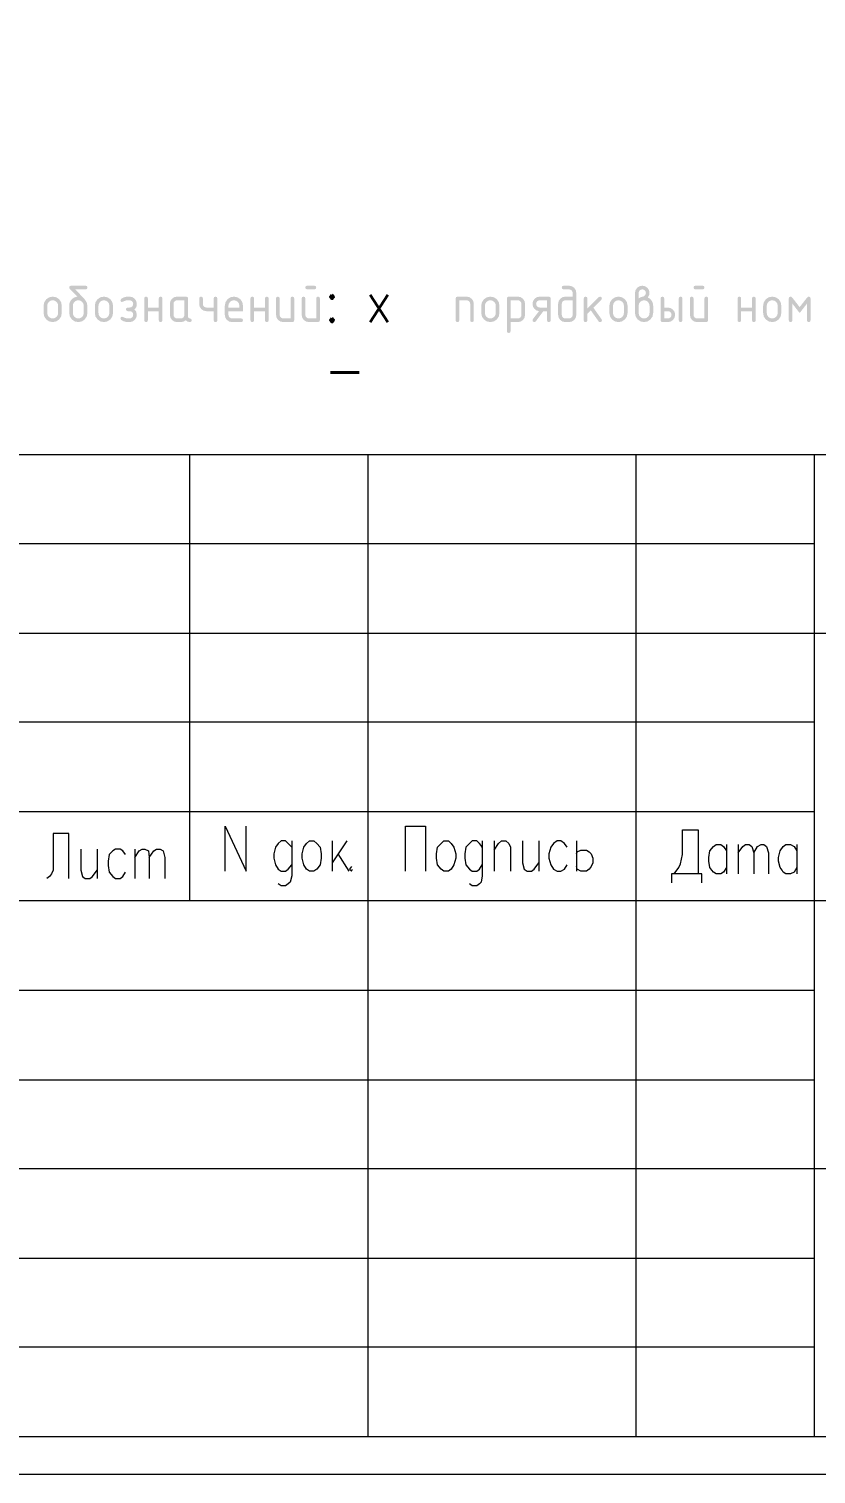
# Model space of a CAD drawing. Header units: millimetres. Extents: x 0 to 420, y 0 to 297.
# Drawn here: x 282.8 to 319.3, y 0 to 66.9 of the extents above; entities that cross this region are included whole.
import ezdxf

# ---------------------------------------------------------------- set-up
doc = ezdxf.new("R2010")
doc.units = ezdxf.units.MM
doc.styles.get("Standard").update_dxf_attribs({"font": 'STANDARD'})

msp = doc.modelspace()

# ---------------------------------------------------------------- hatches: boundary and pattern name
h = msp.add_hatch(color=7)
h.paths.add_polyline_path([(285.55078, 54.055036), (285.55078, 53.718244), (285.519843, 53.556186), (285.427308, 53.420587), (285.291295, 53.328328), (285.129652, 53.297666), (284.968008, 53.328328), (284.831995, 53.420587), (284.739736, 53.556186), (284.709074, 53.718244), (284.709074, 54.055036), (284.722717, 54.173169), (284.763645, 54.274558), (284.831857, 54.359204), (284.927356, 54.427107), (285.014516, 54.463349), (285.095476, 54.475614), (284.725611, 54.844928), (284.709074, 54.895088), (284.730158, 54.959098), (284.79341, 54.980527), (285.467547, 54.980527), (285.530798, 54.959443), (285.551882, 54.896191), (285.530798, 54.832939), (285.467547, 54.811855), (284.989643, 54.811855), (285.412976, 54.367024), (285.516191, 54.216405)], flags=0)
h.paths.add_polyline_path([(285.382108, 53.718244), (285.382108, 54.055036), (285.363574, 54.151499), (285.308245, 54.233079), (285.22639, 54.288889), (285.129652, 54.307493), (285.032982, 54.288889), (284.951609, 54.233079), (284.896074, 54.151499), (284.877746, 54.055036), (284.877746, 53.718244), (284.895936, 53.620403), (284.950507, 53.539099), (285.031811, 53.484046), (285.129652, 53.465787), (285.22639, 53.484115), (285.308245, 53.53965), (285.363574, 53.621505)], flags=0)
h = msp.add_hatch(color=7)
h.paths.add_polyline_path([(296.311357, 54.391278), (296.311357, 53.382002), (296.290273, 53.31875), (296.227021, 53.297666), (295.806444, 53.297666), (295.675668, 53.322058), (295.567216, 53.395232), (295.494042, 53.503683), (295.469651, 53.634459), (295.469651, 54.391278), (295.490735, 54.45453), (295.553987, 54.475614), (295.617239, 54.45453), (295.638323, 54.391278), (295.638323, 53.634459), (295.650725, 53.569967), (295.687932, 53.515396), (295.742227, 53.478189), (295.806444, 53.465787), (296.142685, 53.465787), (296.142685, 54.391278), (296.163769, 54.45453), (296.227021, 54.475614), (296.290273, 54.45453)], flags=0)
h.paths.add_polyline_path([(296.057247, 54.811855), (295.722108, 54.811855), (295.659131, 54.832939), (295.638323, 54.896191), (295.659131, 54.959443), (295.722108, 54.980527), (296.057247, 54.980527), (296.120499, 54.959443), (296.141583, 54.896191), (296.120499, 54.832939)], flags=0)
h = msp.add_hatch(color=7)
h.paths.add_polyline_path([(308.183071, 54.643734), (308.183071, 53.634459), (308.158335, 53.503683), (308.084404, 53.395232), (307.975676, 53.322058), (307.846279, 53.297666), (307.678158, 53.297666), (307.547382, 53.322127), (307.43893, 53.395783), (307.365757, 53.504372), (307.341365, 53.634459), (307.341365, 54.138821), (307.365826, 54.26939), (307.439482, 54.378048), (307.548071, 54.451222), (307.678158, 54.475614), (308.014399, 54.475614), (308.014399, 54.643734), (308.002135, 54.709329), (307.965892, 54.763348), (307.911873, 54.79959), (307.846279, 54.811855), (307.593822, 54.811855), (307.530846, 54.832939), (307.510037, 54.896191), (307.530846, 54.959443), (307.593822, 54.980527), (307.846279, 54.980527), (307.976848, 54.955791), (308.085506, 54.881859), (308.15868, 54.773132)], flags=0)
h.paths.add_polyline_path([(308.014399, 53.634459), (308.014399, 54.307493), (307.678158, 54.307493), (307.613252, 54.29509), (307.559095, 54.257883), (307.522164, 54.203313), (307.510037, 54.138821), (307.510037, 53.634459), (307.52244, 53.569967), (307.559647, 53.515396), (307.613941, 53.478189), (307.678158, 53.465787), (307.846279, 53.465787), (307.910771, 53.477914), (307.965341, 53.514845), (308.002066, 53.569071)], flags=0)
h = msp.add_hatch(color=7)
h.paths.add_polyline_path([(311.06797, 54.391278), (311.170427, 54.45453), (311.264203, 54.475614), (311.314088, 54.490152), (311.360665, 54.534042), (311.393187, 54.588888), (311.404211, 54.643734), (311.391947, 54.709329), (311.355704, 54.763348), (311.301479, 54.79959), (311.236091, 54.811855), (311.171185, 54.799521), (311.117028, 54.762797), (311.080097, 54.708226), (311.06797, 54.643734)], flags=0)
h.paths.add_polyline_path([(311.488547, 54.440887), (311.592382, 54.377979), (311.672653, 54.286547), (311.723778, 54.175752), (311.741004, 54.055036), (311.741004, 53.718244), (311.710067, 53.555704), (311.617532, 53.420036), (311.481519, 53.328259), (311.319875, 53.297666), (311.157336, 53.328328), (311.021668, 53.420587), (310.929891, 53.556186), (310.899298, 53.718244), (310.899298, 54.643734), (310.923758, 54.774303), (310.997414, 54.882962), (311.106004, 54.956135), (311.236091, 54.980527), (311.366177, 54.955791), (311.474767, 54.881859), (311.547941, 54.773132), (311.572332, 54.643734), (311.551317, 54.529288)], flags=0)
h.paths.add_polyline_path([(311.572332, 53.718244), (311.572332, 54.055036), (311.553866, 54.151499), (311.49902, 54.233079), (311.417509, 54.288889), (311.319875, 54.307493), (311.222035, 54.288889), (311.14073, 54.233079), (311.08616, 54.151499), (311.06797, 54.055036), (311.06797, 53.718244), (311.08616, 53.620403), (311.14073, 53.539099), (311.222035, 53.484046), (311.319875, 53.465787), (311.417509, 53.484115), (311.49902, 53.53965), (311.553866, 53.621505)], flags=0)
h = msp.add_hatch(color=7)
h.paths.add_polyline_path([(314.283887, 54.391278), (314.283887, 53.382002), (314.262803, 53.31875), (314.199551, 53.297666), (313.778974, 53.297666), (313.648198, 53.322058), (313.539746, 53.395232), (313.466572, 53.503683), (313.442181, 53.634459), (313.442181, 54.391278), (313.463265, 54.45453), (313.526517, 54.475614), (313.589769, 54.45453), (313.610853, 54.391278), (313.610853, 53.634459), (313.623255, 53.569967), (313.660462, 53.515396), (313.714757, 53.478189), (313.778974, 53.465787), (314.115215, 53.465787), (314.115215, 54.391278), (314.136299, 54.45453), (314.199551, 54.475614), (314.262803, 54.45453)], flags=0)
h.paths.add_polyline_path([(314.029777, 54.811855), (313.694638, 54.811855), (313.631661, 54.832939), (313.610853, 54.896191), (313.631661, 54.959443), (313.694638, 54.980527), (314.029777, 54.980527), (314.093029, 54.959443), (314.114113, 54.896191), (314.093029, 54.832939)], flags=0)
h = msp.add_hatch(color=7)
h.paths.add_polyline_path([(283.523097, 53.718244), (283.523097, 54.055036), (283.553758, 54.216198), (283.646018, 54.352141), (283.78203, 54.444677), (283.943674, 54.475614), (284.106972, 54.44509), (284.242984, 54.353795), (284.334279, 54.218058), (284.364802, 54.055036), (284.364802, 53.718244), (284.333866, 53.556186), (284.24133, 53.420587), (284.105318, 53.328328), (283.943674, 53.297666), (283.78203, 53.328328), (283.646018, 53.420587), (283.553758, 53.556186)], flags=0)
h.paths.add_polyline_path([(284.196131, 53.718244), (284.196131, 54.055036), (284.177596, 54.151499), (284.122268, 54.233079), (284.040412, 54.288889), (283.943674, 54.307493), (283.847005, 54.288889), (283.765631, 54.233079), (283.710097, 54.151499), (283.691769, 54.055036), (283.691769, 53.718244), (283.709959, 53.620403), (283.764529, 53.539099), (283.845833, 53.484046), (283.943674, 53.465787), (284.040412, 53.484115), (284.122268, 53.53965), (284.177596, 53.621505)], flags=0)
h = msp.add_hatch(color=7)
h.paths.add_polyline_path([(285.895052, 53.718244), (285.895052, 54.055036), (285.925713, 54.216198), (286.017973, 54.352141), (286.153985, 54.444677), (286.315629, 54.475614), (286.478927, 54.44509), (286.614939, 54.353795), (286.706234, 54.218058), (286.736758, 54.055036), (286.736758, 53.718244), (286.705821, 53.556186), (286.613285, 53.420587), (286.477273, 53.328328), (286.315629, 53.297666), (286.153985, 53.328328), (286.017973, 53.420587), (285.925713, 53.556186)], flags=0)
h.paths.add_polyline_path([(286.568086, 53.718244), (286.568086, 54.055036), (286.549551, 54.151499), (286.494223, 54.233079), (286.412367, 54.288889), (286.315629, 54.307493), (286.21896, 54.288889), (286.137587, 54.233079), (286.082052, 54.151499), (286.063724, 54.055036), (286.063724, 53.718244), (286.081914, 53.620403), (286.136484, 53.539099), (286.217788, 53.484046), (286.315629, 53.465787), (286.412367, 53.484115), (286.494223, 53.53965), (286.549551, 53.621505)], flags=0)
for points in [[(287.670279, 53.634459), (287.659116, 53.70467), (287.62563, 53.757931), (287.581326, 53.787697), (287.52586, 53.800926), (287.417822, 53.80258), (287.357739, 53.826833), (287.333486, 53.886364), (287.358291, 53.946998), (287.391501, 53.965602), (287.442075, 53.971803), (287.467431, 53.971803), (287.494441, 53.9707), (287.569199, 53.982758), (287.624528, 54.019207), (287.658772, 54.073226), (287.670279, 54.138821), (287.658014, 54.204484), (287.621772, 54.258986), (287.56727, 54.295228), (287.501607, 54.307493), (287.417822, 54.307493), (287.339343, 54.296744), (287.24474, 54.264498), (287.168397, 54.232528), (287.14497, 54.222054), (287.100322, 54.252371), (287.081029, 54.3108), (287.115411, 54.373983), (287.218833, 54.430965), (287.325769, 54.464451), (287.417822, 54.475614), (287.501607, 54.475614), (287.632176, 54.451222), (287.740834, 54.378048), (287.814008, 54.26939), (287.838399, 54.138821), (287.831078, 54.055501), (287.809185, 53.985721), (287.772822, 53.929376), (287.722093, 53.886364), (287.809185, 53.785836), (287.838399, 53.634459), (287.814008, 53.503683), (287.740834, 53.395232), (287.632176, 53.322058), (287.501607, 53.297666), (287.417822, 53.297666), (287.323564, 53.308484), (287.217731, 53.341212), (287.115067, 53.39661), (287.081029, 53.461929), (287.100322, 53.520357), (287.146073, 53.551225), (287.173358, 53.540477), (287.248599, 53.508231), (287.340445, 53.47626), (287.417822, 53.465787), (287.501607, 53.465787), (287.566581, 53.477914), (287.62122, 53.514845), (287.657945, 53.569071)], [(288.35153, 53.80258), (288.35153, 53.382002), (288.330446, 53.31875), (288.267194, 53.297666), (288.203942, 53.31875), (288.182858, 53.382002), (288.182858, 54.391278), (288.203942, 54.45453), (288.267194, 54.475614), (288.330446, 54.45453), (288.35153, 54.391278), (288.35153, 53.9707), (288.855892, 53.9707), (288.855892, 54.391278), (288.876976, 54.45453), (288.940228, 54.475614), (289.00348, 54.45453), (289.024564, 54.391278), (289.024564, 53.382002), (289.00348, 53.31875), (288.940228, 53.297666), (288.876976, 53.31875), (288.855892, 53.382002), (288.855892, 53.80258)], [(291.567447, 54.391278), (291.567447, 53.382002), (291.546363, 53.31875), (291.483111, 53.297666), (291.419859, 53.31875), (291.398775, 53.382002), (291.398775, 53.80258), (291.062533, 53.80258), (290.933549, 53.826626), (290.824408, 53.899042), (290.75027, 54.005771), (290.725741, 54.132758), (290.725741, 54.391278), (290.746825, 54.45453), (290.810077, 54.475614), (290.873329, 54.45453), (290.894413, 54.391278), (290.894413, 54.138821), (290.906815, 54.074604), (290.944022, 54.02031), (290.998317, 53.983103), (291.062533, 53.9707), (291.398775, 53.9707), (291.398775, 54.391278), (291.419859, 54.45453), (291.483111, 54.475614), (291.546363, 54.45453)], [(293.266368, 53.80258), (293.266368, 53.382002), (293.245284, 53.31875), (293.182032, 53.297666), (293.11878, 53.31875), (293.097696, 53.382002), (293.097696, 54.391278), (293.11878, 54.45453), (293.182032, 54.475614), (293.245284, 54.45453), (293.266368, 54.391278), (293.266368, 53.9707), (293.77073, 53.9707), (293.77073, 54.391278), (293.791814, 54.45453), (293.855066, 54.475614), (293.918318, 54.45453), (293.939402, 54.391278), (293.939402, 53.382002), (293.918318, 53.31875), (293.855066, 53.297666), (293.791814, 53.31875), (293.77073, 53.382002), (293.77073, 53.80258)], [(295.125379, 54.391278), (295.125379, 53.382002), (295.104295, 53.31875), (295.041043, 53.297666), (294.620466, 53.297666), (294.48969, 53.322058), (294.381239, 53.395232), (294.308065, 53.503683), (294.283674, 53.634459), (294.283674, 54.391278), (294.304758, 54.45453), (294.36801, 54.475614), (294.431261, 54.45453), (294.452345, 54.391278), (294.452345, 53.634459), (294.464748, 53.569967), (294.501955, 53.515396), (294.55625, 53.478189), (294.620466, 53.465787), (294.956707, 53.465787), (294.956707, 54.391278), (294.977791, 54.45453), (295.041043, 54.475614), (295.104295, 54.45453)], [(302.597455, 53.382002), (302.597455, 54.391278), (302.618539, 54.45453), (302.681791, 54.475614), (303.102368, 54.475614), (303.231766, 54.450947), (303.340493, 54.377497), (303.414425, 54.268701), (303.439161, 54.138821), (303.439161, 53.382002), (303.418077, 53.31875), (303.354825, 53.297666), (303.291573, 53.31875), (303.270489, 53.382002), (303.270489, 54.138821), (303.258224, 54.204484), (303.221982, 54.258986), (303.167963, 54.295228), (303.102368, 54.307493), (302.766127, 54.307493), (302.766127, 53.382002), (302.745043, 53.31875), (302.681791, 53.297666), (302.618539, 53.31875)], [(308.696015, 53.922193), (309.22463, 54.45136), (309.284713, 54.475614), (309.347965, 54.45453), (309.369049, 54.391278), (309.343142, 54.332849), (308.973827, 53.962983), (309.351961, 53.430509), (309.369049, 53.380349), (309.347965, 53.318337), (309.284713, 53.297666), (309.24475, 53.306486), (309.214708, 53.333495), (308.85256, 53.841716), (308.696015, 53.685171), (308.696015, 53.382002), (308.674931, 53.31875), (308.611679, 53.297666), (308.548427, 53.31875), (308.527343, 53.382002), (308.527343, 54.391278), (308.548427, 54.45453), (308.611679, 54.475614), (308.674931, 54.45453), (308.696015, 54.391278)], [(315.81451, 53.80258), (315.81451, 53.382002), (315.793426, 53.31875), (315.730174, 53.297666), (315.666922, 53.31875), (315.645838, 53.382002), (315.645838, 54.391278), (315.666922, 54.45453), (315.730174, 54.475614), (315.793426, 54.45453), (315.81451, 54.391278), (315.81451, 53.9707), (316.318872, 53.9707), (316.318872, 54.391278), (316.339956, 54.45453), (316.403208, 54.475614), (316.46646, 54.45453), (316.487544, 54.391278), (316.487544, 53.382002), (316.46646, 53.31875), (316.403208, 53.297666), (316.339956, 53.31875), (316.318872, 53.382002), (316.318872, 53.80258)], [(318.522706, 53.718244), (318.186465, 54.149294), (318.186465, 53.382002), (318.165381, 53.31875), (318.102129, 53.297666), (318.038877, 53.31875), (318.017793, 53.382002), (318.017793, 54.391278), (318.038877, 54.45453), (318.102129, 54.475614), (318.143884, 54.462109), (318.186465, 54.422146), (318.522706, 53.991095), (318.859499, 54.422146), (318.901184, 54.462109), (318.943284, 54.475614), (319.006535, 54.45453), (319.027619, 54.391278), (319.027619, 53.382002), (319.006535, 53.31875), (318.943284, 53.297666), (318.880307, 53.31875), (318.859499, 53.382002), (318.859499, 54.149294)]]:
    msp.add_hatch(color=7).paths.add_polyline_path(points, flags=0)
h = msp.add_hatch(color=7)
h.paths.add_polyline_path([(290.041869, 54.307493), (289.705628, 54.307493), (289.640722, 54.29509), (289.586565, 54.257883), (289.549634, 54.203313), (289.537507, 54.138821), (289.537507, 53.634459), (289.54991, 53.569967), (289.587117, 53.515396), (289.641411, 53.478189), (289.705628, 53.465787), (289.873749, 53.465787), (289.938241, 53.477914), (289.992811, 53.514845), (290.029536, 53.569071), (290.041869, 53.634459)], flags=0)
h.paths.add_polyline_path([(290.378662, 53.382002), (290.357578, 53.31875), (290.294326, 53.297666), (290.18739, 53.319991), (290.101952, 53.386963), (289.998185, 53.319991), (289.873749, 53.297666), (289.705628, 53.297666), (289.574852, 53.322058), (289.4664, 53.395232), (289.393227, 53.503683), (289.368835, 53.634459), (289.368835, 54.138821), (289.393227, 54.26939), (289.4664, 54.378048), (289.574852, 54.451222), (289.705628, 54.475614), (290.126205, 54.475614), (290.189457, 54.45453), (290.210541, 54.391278), (290.210541, 53.550123), (290.231349, 53.486871), (290.294326, 53.465787), (290.357578, 53.444772)], flags=0)
h = msp.add_hatch(color=7)
h.paths.add_polyline_path([(292.332296, 54.307493), (292.235626, 54.288889), (292.154253, 54.233079), (292.098718, 54.151499), (292.08039, 54.055036), (292.08039, 53.9707), (292.584752, 53.9707), (292.584752, 54.055036), (292.566218, 54.151499), (292.510889, 54.233079), (292.429034, 54.288889)], flags=0)
h.paths.add_polyline_path([(292.08039, 53.80258), (292.08039, 53.634459), (292.092793, 53.569967), (292.13, 53.515396), (292.184294, 53.478189), (292.248511, 53.465787), (292.669088, 53.465787), (292.73234, 53.444772), (292.753424, 53.382002), (292.73234, 53.31875), (292.669088, 53.297666), (292.248511, 53.297666), (292.117735, 53.322058), (292.009284, 53.395232), (291.93611, 53.503683), (291.911718, 53.634459), (291.911718, 54.055036), (291.94238, 54.216198), (292.034639, 54.352141), (292.170652, 54.444677), (292.332296, 54.475614), (292.495593, 54.44509), (292.631606, 54.353795), (292.722901, 54.218058), (292.753424, 54.055036), (292.753424, 53.80258)], flags=0)
h = msp.add_hatch(color=7)
h.paths.add_polyline_path([(303.783433, 53.718244), (303.783433, 54.055036), (303.814094, 54.216198), (303.906354, 54.352141), (304.042366, 54.444677), (304.20401, 54.475614), (304.367307, 54.44509), (304.50332, 54.353795), (304.594615, 54.218058), (304.625138, 54.055036), (304.625138, 53.718244), (304.594201, 53.556186), (304.501666, 53.420587), (304.365654, 53.328328), (304.20401, 53.297666), (304.042366, 53.328328), (303.906354, 53.420587), (303.814094, 53.556186)], flags=0)
h.paths.add_polyline_path([(304.456467, 53.718244), (304.456467, 54.055036), (304.437932, 54.151499), (304.382604, 54.233079), (304.300748, 54.288889), (304.20401, 54.307493), (304.107341, 54.288889), (304.025967, 54.233079), (303.970432, 54.151499), (303.952105, 54.055036), (303.952105, 53.718244), (303.970295, 53.620403), (304.024865, 53.539099), (304.106169, 53.484046), (304.20401, 53.465787), (304.300748, 53.484115), (304.382604, 53.53965), (304.437932, 53.621505)], flags=0)
h = msp.add_hatch(color=7)
h.paths.add_polyline_path([(304.96941, 54.391278), (304.990494, 54.45453), (305.053746, 54.475614), (305.474323, 54.475614), (305.604893, 54.451222), (305.713551, 54.378048), (305.786725, 54.26939), (305.811116, 54.138821), (305.811116, 53.634459), (305.786725, 53.504372), (305.713551, 53.395783), (305.604893, 53.322127), (305.474323, 53.297666), (305.138082, 53.297666), (305.138082, 52.877089), (305.116998, 52.813837), (305.053746, 52.792753), (304.990494, 52.813837), (304.96941, 52.877089)], flags=0)
h.paths.add_polyline_path([(305.138082, 54.307493), (305.138082, 53.465787), (305.474323, 53.465787), (305.538816, 53.477914), (305.593386, 53.514845), (305.630111, 53.569071), (305.642444, 53.634459), (305.642444, 54.138821), (305.63018, 54.204484), (305.593937, 54.258986), (305.539918, 54.295228), (305.474323, 54.307493)], flags=0)
h = msp.add_hatch(color=7)
h.paths.add_polyline_path([(306.455249, 53.804785), (306.336186, 53.839787), (306.240275, 53.914476), (306.176541, 54.017554), (306.155388, 54.138821), (306.179779, 54.26939), (306.252953, 54.378048), (306.361405, 54.451222), (306.49218, 54.475614), (306.912758, 54.475614), (306.97601, 54.45453), (306.997094, 54.391278), (306.997094, 53.382002), (306.97601, 53.31875), (306.912758, 53.297666), (306.849506, 53.31875), (306.828422, 53.382002), (306.828422, 53.80258), (306.657545, 53.80258), (306.306972, 53.331842), (306.239724, 53.297666), (306.176472, 53.31875), (306.155388, 53.382002), (306.171924, 53.432714)], flags=0)
h.paths.add_polyline_path([(306.32406, 54.138821), (306.336462, 54.074604), (306.373669, 54.02031), (306.427964, 53.983103), (306.49218, 53.9707), (306.828422, 53.9707), (306.828422, 54.307493), (306.49218, 54.307493), (306.427275, 54.29509), (306.373118, 54.257883), (306.336186, 54.203313)], flags=0)
h = msp.add_hatch(color=7)
h.paths.add_polyline_path([(309.713321, 53.718244), (309.713321, 54.055036), (309.743982, 54.216198), (309.836242, 54.352141), (309.972254, 54.444677), (310.133898, 54.475614), (310.297195, 54.44509), (310.433208, 54.353795), (310.524503, 54.218058), (310.555026, 54.055036), (310.555026, 53.718244), (310.524089, 53.556186), (310.431554, 53.420587), (310.295542, 53.328328), (310.133898, 53.297666), (309.972254, 53.328328), (309.836242, 53.420587), (309.743982, 53.556186)], flags=0)
h.paths.add_polyline_path([(310.386354, 53.718244), (310.386354, 54.055036), (310.36782, 54.151499), (310.312492, 54.233079), (310.230636, 54.288889), (310.133898, 54.307493), (310.037228, 54.288889), (309.955855, 54.233079), (309.90032, 54.151499), (309.881992, 54.055036), (309.881992, 53.718244), (309.900182, 53.620403), (309.954753, 53.539099), (310.036057, 53.484046), (310.133898, 53.465787), (310.230636, 53.484115), (310.312492, 53.53965), (310.36782, 53.621505)], flags=0)
h = msp.add_hatch(color=7)
h.paths.add_polyline_path([(312.758309, 53.634459), (312.733918, 53.503683), (312.660744, 53.395232), (312.552155, 53.322058), (312.422068, 53.297666), (312.169612, 53.297666), (312.10636, 53.31875), (312.085276, 53.382002), (312.085276, 54.391278), (312.10636, 54.45453), (312.169612, 54.475614), (312.232864, 54.45453), (312.253947, 54.391278), (312.253947, 53.9707), (312.422068, 53.9707), (312.552155, 53.946309), (312.660744, 53.873135), (312.733918, 53.764546)], flags=0)
h.paths.add_polyline_path([(312.590189, 53.634459), (312.577924, 53.699847), (312.541682, 53.754073), (312.487456, 53.790315), (312.422068, 53.80258), (312.253947, 53.80258), (312.253947, 53.465787), (312.422068, 53.465787), (312.48656, 53.477914), (312.541131, 53.514845), (312.577855, 53.569071)], flags=0)
h.paths.add_polyline_path([(312.926981, 54.391278), (312.94779, 54.45453), (313.010766, 54.475614), (313.074018, 54.45453), (313.095102, 54.391278), (313.095102, 53.382002), (313.074018, 53.31875), (313.010766, 53.297666), (312.94779, 53.31875), (312.926981, 53.382002)], flags=0)
h = msp.add_hatch(color=7)
h.paths.add_polyline_path([(316.831816, 53.718244), (316.831816, 54.055036), (316.862477, 54.216198), (316.954737, 54.352141), (317.090749, 54.444677), (317.252393, 54.475614), (317.41569, 54.44509), (317.551703, 54.353795), (317.642998, 54.218058), (317.673521, 54.055036), (317.673521, 53.718244), (317.642584, 53.556186), (317.550049, 53.420587), (317.414037, 53.328328), (317.252393, 53.297666), (317.090749, 53.328328), (316.954737, 53.420587), (316.862477, 53.556186)], flags=0)
h.paths.add_polyline_path([(317.504849, 53.718244), (317.504849, 54.055036), (317.486315, 54.151499), (317.430987, 54.233079), (317.349131, 54.288889), (317.252393, 54.307493), (317.155723, 54.288889), (317.07435, 54.233079), (317.018815, 54.151499), (317.000487, 54.055036), (317.000487, 53.718244), (317.018677, 53.620403), (317.073248, 53.539099), (317.154552, 53.484046), (317.252393, 53.465787), (317.349131, 53.484115), (317.430987, 53.53965), (317.486315, 53.621505)], flags=0)

# ---------------------------------------------------------------- linework, layer by layer
at = {"color": 7, "lineweight": 0}
for points in [[(0.211668, 0), (420.073667, 0), (420.073667, 296.925999), (0.211668, 296.925999)], [(7.239002, 1.735667), (418.338, 1.735667), (418.338, 295.190332), (7.239002, 295.190332)], [(295.825334, 29.294667), (296.037, 29.294667), (296.164, 29.167667), (296.333334, 28.998333), (296.375667, 28.702), (296.375667, 28.490333), (296.333334, 28.194), (296.164, 27.982333), (296.037, 27.897667), (295.825334, 27.897667), (295.698334, 27.982333), (295.571334, 28.194), (295.486667, 28.490333), (295.486667, 28.702), (295.571334, 28.998333), (295.698334, 29.167667)], [(302.048334, 29.294667), (302.26, 29.294667), (302.387, 29.167667), (302.514, 28.998333), (302.598667, 28.702), (302.598667, 28.490333), (302.514, 28.194), (302.387, 27.982333), (302.26, 27.897667), (302.048334, 27.897667), (301.921334, 27.982333), (301.752, 28.194), (301.709667, 28.490333), (301.709667, 28.702), (301.752, 28.998333), (301.921334, 29.167667)]]:
    msp.add_lwpolyline(points, close=True, dxfattribs=at)
for points in [[(418.338, 47.159333), (265.472334, 47.159333)], [(290.279667, 47.159333), (290.279667, 26.543)], [(298.534667, 47.159333), (298.534667, 1.735667)], [(310.938334, 47.159333), (310.938334, 1.735667)], [(319.193334, 47.159333), (319.193334, 1.735667)], [(265.472334, 43.053), (319.193334, 43.053)], [(265.472334, 38.904333), (319.193334, 38.904333)], [(319.193334, 38.904333), (418.338, 38.904333)], [(265.472334, 34.798), (319.193334, 34.798)], [(265.472334, 30.649333), (319.193334, 30.649333)], [(284.691667, 27.559), (284.691667, 29.633333), (283.972001, 29.633333), (283.972001, 27.94), (283.887334, 27.770667), (283.802667, 27.643667), (283.675667, 27.559)], [(291.930667, 27.897667), (291.930667, 29.972), (292.904334, 27.897667), (292.904334, 29.972)], [(300.270334, 27.897667), (300.270334, 29.972), (301.201667, 29.972), (301.201667, 27.897667)], [(312.716334, 27.770667), (312.928, 28.067), (313.012667, 28.236333), (313.097334, 28.659667), (313.097334, 29.802667), (313.817, 29.802667), (313.817, 27.770667)], [(285.242001, 28.913667), (285.242001, 27.94), (285.326667, 27.643667), (285.453667, 27.559), (285.665334, 27.559), (285.792334, 27.643667), (286.004001, 27.94)], [(286.004001, 28.913667), (286.004001, 27.559)], [(287.316334, 28.659667), (287.189334, 28.829), (287.062334, 28.913667), (286.850667, 28.913667), (286.723667, 28.829), (286.554334, 28.659667), (286.512001, 28.363333), (286.512001, 28.151667), (286.554334, 27.855333), (286.723667, 27.643667), (286.850667, 27.559), (287.062334, 27.559), (287.189334, 27.643667), (287.316334, 27.855333)], [(287.739667, 28.913667), (287.739667, 27.559)], [(287.739667, 28.532667), (287.951334, 28.829), (288.078334, 28.913667), (288.205334, 28.913667), (288.374667, 28.829), (288.417001, 28.532667), (288.417001, 27.559)], [(288.417001, 28.532667), (288.628667, 28.829), (288.755667, 28.913667), (288.925001, 28.913667), (289.052001, 28.829), (289.136667, 28.532667), (289.136667, 27.559)], [(295.021001, 28.998333), (294.936334, 29.083), (294.851667, 29.167667), (294.724667, 29.294667), (294.513001, 29.294667), (294.386001, 29.167667), (294.259001, 28.998333), (294.174334, 28.702), (294.174334, 28.490333), (294.259001, 28.194), (294.386001, 27.982333), (294.513001, 27.897667), (294.724667, 27.897667), (294.851667, 27.982333), (295.021001, 28.194)], [(295.021001, 29.294667), (295.021001, 27.686), (294.936334, 27.389667), (294.851667, 27.305), (294.724667, 27.220333), (294.513001, 27.220333), (294.386001, 27.305)], [(296.883667, 29.294667), (296.883667, 27.897667)], [(297.561, 29.294667), (296.883667, 28.278667)], [(303.826334, 28.998333), (303.784, 29.083), (303.699334, 29.167667), (303.572334, 29.294667), (303.360667, 29.294667), (303.233667, 29.167667), (303.064334, 28.998333), (303.022, 28.702), (303.022, 28.490333), (303.064334, 28.194), (303.233667, 27.982333), (303.360667, 27.897667), (303.572334, 27.897667), (303.699334, 27.982333), (303.826334, 28.194)], [(303.826334, 29.294667), (303.826334, 27.686), (303.784, 27.389667), (303.699334, 27.305), (303.572334, 27.220333), (303.360667, 27.220333), (303.233667, 27.305)], [(304.376667, 29.294667), (304.376667, 27.897667)], [(304.376667, 28.871333), (304.588334, 29.167667), (304.715334, 29.294667), (304.927, 29.294667), (305.054, 29.167667), (305.138667, 28.998333), (305.138667, 27.897667)], [(305.689, 29.294667), (305.689, 28.278667), (305.773667, 27.982333), (305.900667, 27.897667), (306.112334, 27.897667), (306.239334, 27.982333), (306.451, 28.278667)], [(306.451, 29.294667), (306.451, 27.897667)], [(307.763334, 28.998333), (307.636334, 29.167667), (307.467, 29.294667), (307.297667, 29.294667), (307.128334, 29.167667), (307.001334, 28.998333), (306.916667, 28.702), (306.916667, 28.490333), (307.001334, 28.194), (307.128334, 27.982333), (307.297667, 27.897667), (307.467, 27.897667), (307.636334, 27.982333), (307.763334, 28.194)], [(308.186667, 29.294667), (308.186667, 27.897667)], [(308.186667, 28.702), (308.229, 28.786667), (308.398334, 28.871333), (308.567667, 28.871333), (308.652334, 28.871333), (308.779334, 28.786667), (308.864, 28.702), (308.948667, 28.490333), (308.948667, 28.278667), (308.864, 28.109333), (308.779334, 27.982333), (308.652334, 27.897667), (308.398334, 27.897667), (308.229, 27.982333), (308.186667, 28.109333)], [(315.129334, 28.067), (315.002334, 27.855333), (314.875334, 27.770667), (314.663667, 27.770667), (314.536667, 27.855333), (314.452, 27.94), (314.367334, 28.067), (314.325, 28.363333), (314.325, 28.532667), (314.367334, 28.829), (314.536667, 29.040667), (314.663667, 29.125333), (314.875334, 29.125333), (315.002334, 29.040667), (315.129334, 28.829)], [(315.129334, 29.125333), (315.129334, 27.770667)], [(315.679667, 29.125333), (315.679667, 27.770667)], [(315.679667, 28.744333), (315.891334, 29.040667), (316.018334, 29.125333), (316.187667, 29.125333), (316.314667, 29.040667), (316.399334, 28.744333), (316.399334, 27.770667)], [(316.399334, 28.744333), (316.568667, 29.040667), (316.738, 29.125333), (316.865, 29.125333), (316.992, 29.040667), (317.076667, 28.744333), (317.076667, 27.770667)], [(318.389, 28.067), (318.262, 27.855333), (318.092667, 27.770667), (317.881, 27.770667), (317.754, 27.855333), (317.711667, 27.94), (317.627, 28.067), (317.542334, 28.363333), (317.542334, 28.532667), (317.627, 28.829), (317.754, 29.040667), (317.881, 29.125333), (318.092667, 29.125333), (318.262, 29.040667), (318.389, 28.829)], [(318.389, 29.125333), (318.389, 27.770667)], [(297.137667, 28.702), (297.645667, 27.897667)], [(297.772667, 28.109333), (297.688, 27.982333), (297.772667, 27.897667), (297.815, 27.982333)], [(313.986334, 27.347333), (313.986334, 27.770667), (312.589334, 27.770667), (312.589334, 27.347333)], [(265.472334, 26.543), (418.338, 26.543)], [(265.472334, 22.394333), (319.193334, 22.394333)], [(265.472334, 18.245667), (319.193334, 18.245667)], [(265.472334, 14.139333), (319.193334, 14.139333)], [(319.193334, 14.139333), (418.338, 14.139333)], [(265.472334, 9.990667), (319.193334, 9.990667)], [(265.472334, 5.884333), (319.193334, 5.884333)], [(265.472334, 1.735667), (418.338, 1.735667)]]:
    msp.add_lwpolyline(points, dxfattribs=at)

# ---------------------------------------------------------------- texts
at = {"color": 7, "insert": (296.50266, 55.185341), "char_height": 1.887681, "width": 5.76791417, "attachment_point": 1}
msp.add_mtext(': x - ', dxfattribs=at)

doc.saveas('drawing.dxf')
